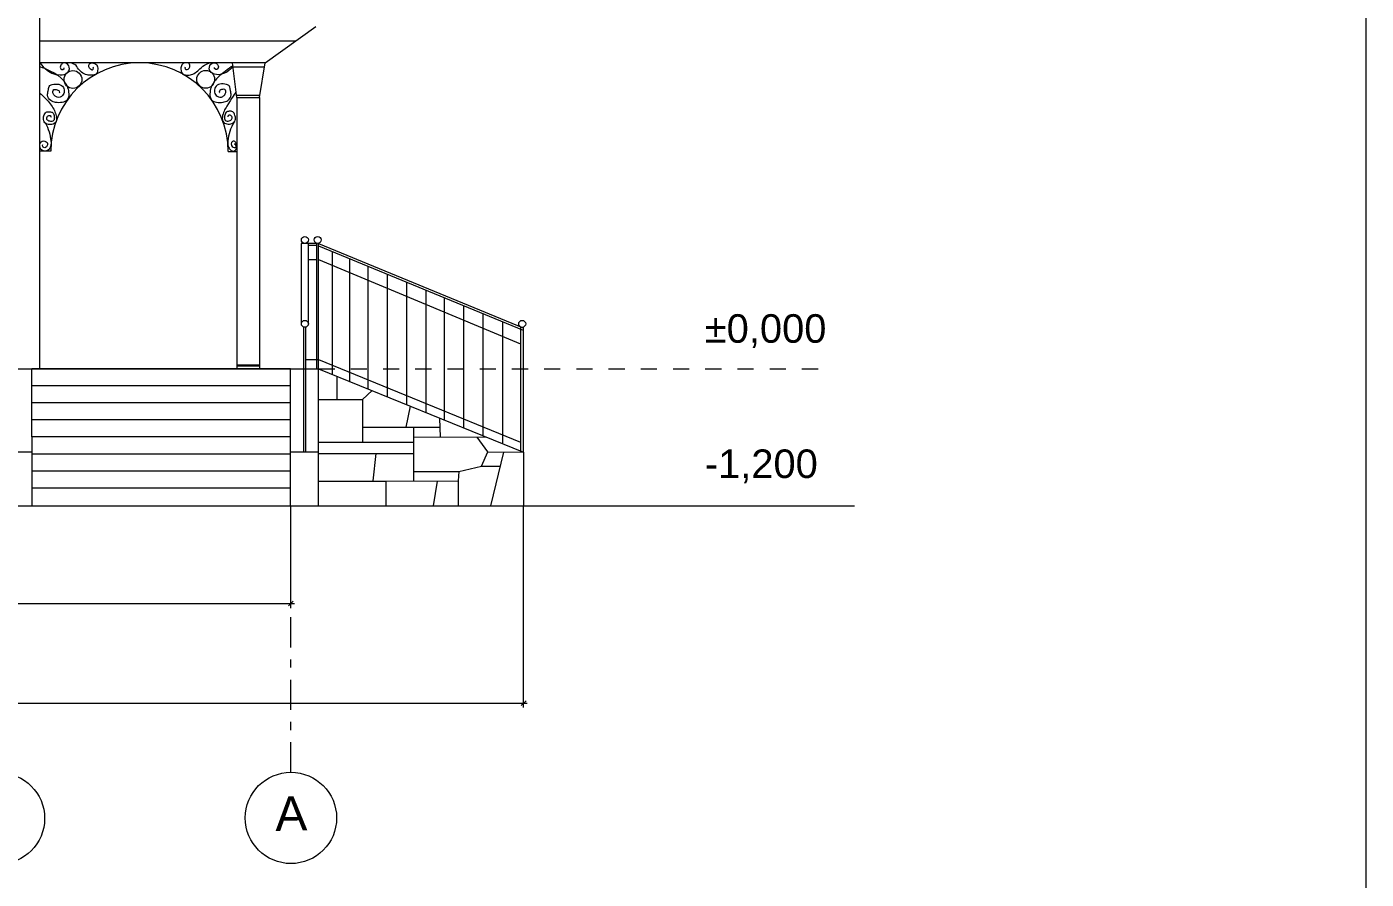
# Model space of a CAD drawing. Header units: millimetres. Extents: x -490789 to -449459, y 209001 to 327650.
# Drawn here: x -461192 to -449459, y 214832 to 222303 of the extents above; entities that cross this region are included whole.
import ezdxf

# ---------------------------------------------------------------- set-up
doc = ezdxf.new("R2010")
doc.units = ezdxf.units.MM
doc.header["$MEASUREMENT"] = 0
doc.linetypes.add('Штрих-Штриховая', pattern=[546.805537, 264.583325, -105.833328, 70.555556, -105.833328])
doc.linetypes.add('Штриховая', pattern=[282.222223, 141.111112, -141.111112])
for name, color, linetype, lineweight in [('0_Ном._пера__182_Ном._пера__182_Ном._пера__182', 182, 'Continuous', 18), ('0_Ном._пера__25', 25, 'Continuous', 18), ('0_Ном._пера__7_Ном._пера__15_Ном._пера__15', 15, 'Continuous', 18), ('0_Ном._пера__7_Ном._пера__16_Ном._пера__16', 16, 'Continuous', 18), ('0_Ном._пера__7_Ном._пера__7_Ном._пера__7', 7, 'Continuous', 18), ('0_Ном._пера__85', 85, 'Continuous', 18), ('0_Ном_пера__13_Ном_пера__13_Ном_пера__13_Ном_пера__13_Ном_пера__13_Ном_пера__13_Ном_пера__13_Ном_пера__13_Ном_пера__13_Ном._пера__13_Ном_пера__13_Ном_пера__13_Ном_пера__13_Ном_пера__13_Ном_пера__13_Ном_пера__13_Ном_пера__13_Ном_пера__13_Ном_пера__13_Ном_4_Ном._пера__13', 13, 'Continuous', 18), ('0_Ном_пера__15_Ном_пера__15_Ном_пера__15_Ном_пера__15_Ном_пера__15_Ном_пера__15_Ном_пера__15_Ном._пера__15_Ном_пера__15_Ном_пера__15_Ном_пера__15_Ном_пера__15_Ном_пера__15_Ном_пера__15_Ном_пера__15_Ном_пера__15_Ном_пера__15_Ном_пера__15_Ном_пера__15_Ном_3_Ном._пера__15', 15, 'Continuous', 18), ('0_Ном_пера__15_Ном_пера__15_Ном_пера__15_Ном_пера__15_Ном_пера__15_Ном_пера__15_Ном_пера__15_Ном_пера__15_Ном_пера__15_Ном._пера__15_Ном_пера__15_Ном_пера__15_Ном_пера__15_Ном_пера__15_Ном_пера__15_Ном_пера__15_Ном_пера__15_Ном_пера__15_Ном_пера__15_Ном_3_Ном._пера__15', 15, 'Continuous', 18), ('0_Ном_пера__7_Ном_пера__7_Ном_пера__7_Ном_пера__7_Ном_пера__7_Ном_пера__7_Ном_пера__7_Ном_пера__7_Ном_пера__7_Ном_пера__7_Ном_пера__7_Ном_пера__7_Ном_пера__7_Ном_пера__7_Ном_пера__7_Ном._пера__7_Ном._пера__7_Ном._пера__7_Ном._пера__7_Ном._пера__7_Ном._пера__7', 7, 'Continuous', 18), ('0_Ном_пера__7_Ном_пера__7_Ном_пера__7_Ном_пера__7_Ном_пера__7_Ном_пера__7_Ном_пера__7_Ном_пера__7_Ном_пера__7_Ном_пера__7_Ном_пера__7_Ном_пера__7_Ном_пера__7_Ном_пера__7_Ном_пера__7_Ном_пера__7_Ном_пера__7_Ном_пера__7_Ном_пера__7_Ном_пера__7_Ном_пера__7_C_Ном._пера__16', 16, 'Continuous', 18), ('0_Ном_пера__7_Ном_пера__7_Ном_пера__7_Ном_пера__7_Ном_пера__7_Ном_пера__7_Ном_пера__7_Ном_пера__7_Ном_пера__7_Ном_пера__7_Ном_пера__7_Ном_пера__7_Ном_пера__7_Ном_пера__7_Ном_пера__7_Ном_пера__7_Ном_пера__7_Ном_пера__7_Ном_пера__7_Ном_пера__7_Ном_пера__7_C_Ном._пера__7', 7, 'Continuous', 18), ('0_Ном_пера__7_Ном_пера__7_Ном_пера__7_Ном_пера__7_Ном_пера__7_Ном_пера__7_Ном_пера__7_Ном_пера__7_Ном_пера__7_Ном_пера__7_Ном_пера__7_Ном_пера__7_Ном_пера__7_Ном_пера__7_Ном_пера__7_Ном_пера__7_Ном_пера__7_Ном_пера__7_Ном_пера__7_Ном_пера__7_Ном_пера__7_C_Ном._пера__9', 9, 'Continuous', 18), ('11EXPLICACIA_Ном_пера__7_Ном_пера__7_Ном_пера__7_Ном_пера__7_Ном_пера__7_Ном_пера__7_Ном_пера__7_Ном_пера__7_Ном_пера__7_Ном_пера__7_Ном._пера__7_Ном_пера__7_Ном._пера__7_Ном_пера__7_Ном._пера__7_Ном_пера__7_Ном_пера__7_Ном_пера__7_Ном_пера__7_Ном._пера_8_Ном._пера__7', 7, 'Continuous', 18), ('axis_Ном_пера__7_Ном_пера__7_Ном_пера__7_Ном_пера__7_Ном_пера__7_Ном_пера__7_Ном_пера__7_Ном_пера__7_Ном_пера__7_Ном_пера__7_Ном._пера__7_Ном_пера__7_Ном._пера__7_Ном_пера__7_Ном._пера__7_Ном_пера__7_Ном_пера__7_Ном_пера__7_Ном_пера__7_Ном._пера__7_Ном._D_Ном._пера__7', 7, 'Continuous', 18), ('Line 0.25_Ном_пера__7_Ном_пера__7_Ном_пера__7_Ном_пера__7_Ном_пера__7_Ном_пера__7_Ном_пера__7_Ном_пера__7_Ном_пера__7_Ном_пера__7_Ном_пера__7_Ном._пера__7_Ном._пера__7_Ном._пера__7_Ном._пера__7_Ном._пера__102_Ном._пера__102', 102, 'Continuous', 18), ('Текст_Ном_пера__7_Ном_пера__12_Ном_пера__12_Ном_пера__12_Ном_пера__12_Ном_пера__12_Ном_пера__12_Ном_пера__12_Ном_пера__12_Ном_пера__12_Ном._пера__12_Ном_пера__12_Ном._пера__12_Ном_пера__12_Ном._пера__12_Ном_пера__12_Ном_пера__12_Ном_пера__12_Ном_пера__1_9_Ном._пера__12', 12, 'Continuous', 18)]:
    doc.layers.add(name, color=color, linetype=linetype, lineweight=lineweight)
doc.styles.add('СГЕНЕРИР_СТИЛЬ_1', font='')
doc.styles.get('СГЕНЕРИР_СТИЛЬ_1').set_extended_font_data('Arial')
doc.dimstyles.new('СГЕНЕРИР_СТИЛЬ__1', dxfattribs={"dimtxt": 250, "dimasz": 39.04812, "dimexe": 0.18, "dimexo": 0, "dimgap": 0.09, "dimtad": 1, "dimtih": 1, "dimtoh": 1, "dimdec": 0, "dimzin": 0, "dimdsep": 46, "dimtxsty": 'СГЕНЕРИР_СТИЛЬ_1', "dimblk": 'ARROWHEAD_6', "dimblk1": 'ARROWHEAD_6', "dimblk2": 'ARROWHEAD_6', "dimcen": 0.09, "dimclrd": 85, "dimclre": 85, "dimclrt": 25, "dimazin": 0, "dimtfac": 1, "dimtdec": 4, "dimtmove": 0, "dimatfit": 3, "dimfxl": 0, "dimtolj": 1, "dimtzin": 0, "dimarcsym": 0})

# ---------------------------------------------------------------- blocks, each defined once
blk = doc.blocks.new('*D5')
at = {"layer": '0_Ном._пера__85', "linetype": 'Continuous'}
for p, q in [((-480528, 217209), (-480528, 218106)), ((-458879, 217209), (-458879, 218106)), ((-480559, 217248), (-480528, 217248)), ((-480507, 217268), (-480549, 217227)), ((-480528, 217248), (-458879, 217248)), ((-458899, 217227), (-458858, 217268)), ((-458879, 217248), (-458848, 217248))]:
    blk.add_line(p, q, dxfattribs=at)
at = {"layer": '0_Ном._пера__25', "insert": (-470226, 217298), "char_height": 250, "attachment_point": 7, "style": 'СГЕНЕРИР_СТИЛЬ_1'}
blk.add_mtext('\\A1;{\\fArial|b0|i0|c204|p38;21\xa0649}', dxfattribs=at)
blk = doc.blocks.new('ARROWHEAD_6')
at = {"color": 0, "linetype": 'Continuous', "lineweight": 0}
for p, q in [((0, 0), (-1, 0)), ((-0.5, -0.5), (0.5, 0.5))]:
    blk.add_line(p, q, dxfattribs=at)
blk = doc.blocks.new('*D6')
at = {"layer": '0_Ном._пера__85', "linetype": 'Continuous'}
for p, q in [((-480777, 216336), (-480777, 218106)), ((-456840, 216336), (-456840, 218106)), ((-480808, 216374), (-480777, 216374)), ((-480756, 216395), (-480797, 216354)), ((-480777, 216374), (-456840, 216374)), ((-456860, 216354), (-456819, 216395)), ((-456840, 216374), (-456809, 216374))]:
    blk.add_line(p, q, dxfattribs=at)
at = {"layer": '0_Ном._пера__25', "insert": (-469331, 216424), "char_height": 250, "attachment_point": 7, "style": 'СГЕНЕРИР_СТИЛЬ_1'}
blk.add_mtext('\\A1;{\\fArial|b0|i0|c204|p38;23\xa0937}', dxfattribs=at)

msp = doc.modelspace()

# ---------------------------------------------------------------- linework, layer by layer
at = {"layer": '0_Ном._пера__182_Ном._пера__182_Ном._пера__182', "linetype": 'Штрих-Штриховая'}
for p, q in [((-458878.7, 215769.6), (-458878.7, 218106)), ((-458878.7, 215769.3), (-458878.7, 218105.7))]:
    msp.add_line(p, q, dxfattribs=at)
at = {"layer": '0_Ном._пера__7_Ном._пера__15_Ном._пера__15', "linetype": 'Continuous'}
for p, q in [((-458635.5, 220262.5), (-456866, 219523.4)), ((-458746.6, 219387.1), (-458635.5, 219387.1)), ((-458635.5, 219387.1), (-456866, 218662.6)), ((-458476.3, 219240.7), (-458476.3, 219037.6)), ((-458251.2, 219037.6), (-458166.9, 219114.5)), ((-458635.5, 219037.6), (-458251.2, 219037.6)), ((-458476.3, 219037.6), (-458442.7, 219037.6)), ((-458251.2, 219037.6), (-458251.2, 218661)), ((-457868.2, 218795.1), (-457829.7, 218977.1)), ((-457568.1, 218707.2), (-457574.1, 218872.9)), ((-458251.2, 218795.1), (-457571.3, 218795.1)), ((-457804.6, 218706.7), (-457170.2, 218708.2)), ((-458635.5, 218661), (-457804.6, 218661))]:
    msp.add_line(p, q, dxfattribs=at)
for centre in [(-458756.1, 220434.6), (-458756.1, 220434.6), (-458643.9, 220434.3), (-458756.1, 219699.2), (-458756.1, 219699.2), (-456852.5, 219699)]:
    msp.add_circle(centre, 30.5, dxfattribs=at)
at = {"layer": '0_Ном._пера__7_Ном._пера__16_Ном._пера__16', "linetype": 'Continuous'}
msp.add_line((-458635.5, 220403.8), (-456844.6, 219663.2), dxfattribs=at)
at = {"layer": '0_Ном._пера__7_Ном._пера__7_Ном._пера__7', "linetype": 'Continuous'}
for p, q in [((-461076.2, 219305.9), (-461076.2, 224985.9)), ((-461076.2, 219305.9), (-461076.2, 224985.9)), ((-461076.2, 219305.6), (-461076.2, 224985.6)), ((-459102.5, 221985.3), (-458660.5, 222305.6)), ((-461076.2, 222180.7), (-458832.8, 222180.7)), ((-459102.5, 221985.6), (-461076.2, 221985.6)), ((-459353, 221683.4), (-459390.7, 221985.3)), ((-459153, 221683.4), (-459102.5, 221985.3)), ((-459386.6, 221952.7), (-459107.9, 221952.7)), ((-459355.4, 221702.5), (-459149.8, 221702.5)), ((-459353, 221683.6), (-459353, 219305.9)), ((-459353, 221683.4), (-459353, 219305.6)), ((-459353, 221683.4), (-459153, 221683.4)), ((-459153, 221683.6), (-459153, 219305.9)), ((-459153, 221683.4), (-459153, 219305.6)), ((-460982.3, 221212), (-461076.2, 221212)), ((-459427.2, 221208.8), (-459353, 221208.8)), ((-458786.3, 219703.6), (-458786.3, 220404.1)), ((-458786.3, 219703.6), (-458786.3, 220404.1)), ((-458724.6, 219692.9), (-458724.6, 220404.1)), ((-458724.6, 219692.9), (-458724.6, 220404.1)), ((-458652.2, 219305.9), (-458652.2, 220404.1)), ((-458652.2, 219305.6), (-458652.2, 220403.8)), ((-458635.5, 218106), (-458635.5, 220404.1)), ((-458635.5, 218105.7), (-458635.5, 220403.8)), ((-458635.5, 220383), (-456844.6, 219644.1)), ((-458724.3, 220262.5), (-458652.2, 220262.5)), ((-458516.7, 220332.2), (-458516.7, 219256.1)), ((-458365, 220271.4), (-458365, 219195.3)), ((-458205.2, 220205.4), (-458205.2, 219130.2)), ((-458035.4, 220135.4), (-458035.4, 219061)), ((-457865.6, 220065.3), (-457865.6, 218991.7)), ((-457695.8, 219995.3), (-457695.8, 218922.5)), ((-457535.6, 219929.2), (-457535.6, 218857.2)), ((-457365.8, 219859.1), (-457365.8, 218788)), ((-457196, 219789.1), (-457196, 218718.8)), ((-458764.3, 218575.8), (-458764.3, 219668.8)), ((-458764.3, 218575.8), (-458764.3, 219668.8)), ((-458747.7, 218575.8), (-458747.7, 219668.8)), ((-458747.7, 218575.8), (-458747.7, 219668.8)), ((-458365, 219740), (-458365, 219195.3)), ((-457026.2, 219719), (-457026.2, 218662.6)), ((-457026.2, 219719), (-457026.2, 218649.6)), ((-456866, 219671.6), (-456866, 218573.3)), ((-456866, 219652.9), (-456866, 218662.6)), ((-456844.6, 219663.2), (-456844.6, 218575.5)), ((-480776.9, 219305.6), (-458635.5, 219305.6)), ((-459353, 219339.5), (-459153, 219339.5)), ((-459353, 219332.2), (-459153, 219332.2)), ((-458635.5, 219305.6), (-456839.7, 218573.5)), ((-456839.7, 218573.5), (-456839.7, 218105.7)), ((-483082.9, 218105.7), (-453942.1, 218105.7))]:
    msp.add_line(p, q, dxfattribs=at)
msp.add_arc((-460204.7, 221208.8), 777.6, 0, 179.76173, dxfattribs=at)
at = {"layer": '0_Ном_пера__13_Ном_пера__13_Ном_пера__13_Ном_пера__13_Ном_пера__13_Ном_пера__13_Ном_пера__13_Ном_пера__13_Ном_пера__13_Ном._пера__13_Ном_пера__13_Ном_пера__13_Ном_пера__13_Ном_пера__13_Ном_пера__13_Ном_пера__13_Ном_пера__13_Ном_пера__13_Ном_пера__13_Ном_4_Ном._пера__13', "linetype": 'Continuous'}
for p, q in [((-457153.6, 218576.2), (-457247.9, 218706.7)), ((-457209.8, 218450.8), (-457153.6, 218576.2)), ((-458635.5, 218563.7), (-457804.6, 218563.7)), ((-458135.5, 218563.7), (-458160.6, 218322.2)), ((-457407.5, 218404.5), (-457209.8, 218450.8)), ((-458046.1, 218321), (-457414, 218323.8)), ((-457598.4, 218321), (-457630.9, 218105.7))]:
    msp.add_line(p, q, dxfattribs=at)
at = {"layer": '0_Ном_пера__15_Ном_пера__15_Ном_пера__15_Ном_пера__15_Ном_пера__15_Ном_пера__15_Ном_пера__15_Ном._пера__15_Ном_пера__15_Ном_пера__15_Ном_пера__15_Ном_пера__15_Ном_пера__15_Ном_пера__15_Ном_пера__15_Ном_пера__15_Ном_пера__15_Ном_пера__15_Ном_пера__15_Ном_3_Ном._пера__15', "linetype": 'Continuous'}
msp.add_line((-457407.5, 218404.5), (-457414, 218323.8), dxfattribs=at)
at = {"layer": '0_Ном_пера__15_Ном_пера__15_Ном_пера__15_Ном_пера__15_Ном_пера__15_Ном_пера__15_Ном_пера__15_Ном_пера__15_Ном_пера__15_Ном._пера__15_Ном_пера__15_Ном_пера__15_Ном_пера__15_Ном_пера__15_Ном_пера__15_Ном_пера__15_Ном_пера__15_Ном_пера__15_Ном_пера__15_Ном_3_Ном._пера__15', "linetype": 'Continuous'}
for p, q in [((-457804.6, 218795.1), (-457804.6, 218322.1)), ((-457153.6, 218576.2), (-456844.6, 218575.5)), ((-457017.1, 218575.9), (-457129.3, 218105.7)), ((-457804.6, 218406.1), (-457407.5, 218404.5)), ((-457209.8, 218450.8), (-457047, 218450.8)), ((-458635.5, 218321), (-458046.1, 218321)), ((-458046.1, 218321), (-458046.1, 218105.7)), ((-457414, 218323.8), (-457414, 218105.7))]:
    msp.add_line(p, q, dxfattribs=at)
at = {"layer": '0_Ном_пера__7_Ном_пера__7_Ном_пера__7_Ном_пера__7_Ном_пера__7_Ном_пера__7_Ном_пера__7_Ном_пера__7_Ном_пера__7_Ном_пера__7_Ном_пера__7_Ном_пера__7_Ном_пера__7_Ном_пера__7_Ном_пера__7_Ном_пера__7_Ном_пера__7_Ном_пера__7_Ном_пера__7_Ном_пера__7_Ном_пера__7_C_Ном._пера__16', "linetype": 'Continuous'}
for p, q in [((-458652.2, 220404.1), (-458787.2, 220404.1)), ((-458652.2, 220385.4), (-458724.6, 220385.4))]:
    msp.add_line(p, q, dxfattribs=at)
at = {"layer": '0_Ном_пера__7_Ном_пера__7_Ном_пера__7_Ном_пера__7_Ном_пера__7_Ном_пера__7_Ном_пера__7_Ном_пера__7_Ном_пера__7_Ном_пера__7_Ном_пера__7_Ном_пера__7_Ном_пера__7_Ном_пера__7_Ном_пера__7_Ном_пера__7_Ном_пера__7_Ном_пера__7_Ном_пера__7_Ном_пера__7_Ном_пера__7_C_Ном._пера__7', "linetype": 'Continuous'}
for p, q in [((-461145.3, 218106), (-461146.9, 219305.2)), ((-458882, 219305.6), (-461146.8, 219305.6)), ((-458880.5, 218106), (-458882.1, 219305.9)), ((-458881.9, 219156.2), (-461146.9, 219156.2)), ((-458882, 219156.2), (-461146.8, 219156.2)), ((-458881.9, 219006.8), (-461146.9, 219006.8)), ((-458882, 219006.8), (-461146.8, 219006.8)), ((-458881.9, 218857.4), (-461146.9, 218857.4)), ((-458882, 218857.4), (-461146.8, 218857.4)), ((-458881.9, 218708), (-461146.9, 218708)), ((-458882, 218708), (-461146.8, 218708)), ((-461146, 218575.8), (-461394.9, 218575.8)), ((-458635.5, 218575.8), (-458881.2, 218575.8)), ((-458881.9, 218558.6), (-461146.9, 218558.6)), ((-458882, 218558.6), (-461146.8, 218558.6)), ((-458881.9, 218409.3), (-461146.9, 218409.3)), ((-458882, 218409.3), (-461146.8, 218409.3)), ((-458881.9, 218259.9), (-461146.9, 218259.9))]:
    msp.add_line(p, q, dxfattribs=at)
at = {"layer": '0_Ном_пера__7_Ном_пера__7_Ном_пера__7_Ном_пера__7_Ном_пера__7_Ном_пера__7_Ном_пера__7_Ном_пера__7_Ном_пера__7_Ном_пера__7_Ном_пера__7_Ном_пера__7_Ном_пера__7_Ном_пера__7_Ном_пера__7_Ном_пера__7_Ном_пера__7_Ном_пера__7_Ном_пера__7_Ном_пера__7_Ном_пера__7_C_Ном._пера__9', "linetype": 'Continuous'}
for centre in [(-460787.7, 221840.4), (-459624.4, 221841.9)]:
    msp.add_circle(centre, 78.2, dxfattribs=at)
for points, knots in [([(-461076.2, 221985.6), (-461076.2, 221985.6), (-461006.3, 221881.2), (-460900.4, 221881), (-460877, 221881), (-460852.9, 221885.6), (-460835.9, 221901.4), (-460826.7, 221910), (-460820.4, 221921.2), (-460818.9, 221933.6), (-460816.7, 221952.9), (-460825.4, 221972.4), (-460842.7, 221981.2), (-460852.8, 221986.3), (-460864.5, 221987.2), (-460874.9, 221982.9), (-460882.9, 221979.5), (-460889.4, 221973.5), (-460893.6, 221965.9), (-460899.3, 221955.6), (-460900.7, 221942.8), (-460893.6, 221933.6), (-460889.1, 221927.8), (-460881.8, 221924.4), (-460874.9, 221926.9), (-460864.7, 221930.4), (-460863.1, 221943.8), (-460863.1, 221943.8)], [0, 0, 0, 0, 1, 1, 1, 2, 2, 2, 3, 3, 3, 4, 4, 4, 5, 5, 5, 6, 6, 6, 7, 7, 7, 8, 8, 8, 9, 9, 9, 9]), ([(-460623.1, 221924), (-460623.1, 221924), (-460643.5, 221932.6), (-460648.5, 221951.1), (-460651.2, 221960.9), (-460649.2, 221971.6), (-460641.7, 221978.3), (-460635.8, 221983.6), (-460627.7, 221985), (-460619.7, 221985.1), (-460604.1, 221985.2), (-460588.2, 221980.5), (-460578.9, 221968.1), (-460571.1, 221957.6), (-460570.2, 221944), (-460570.5, 221930.8), (-460570.7, 221915.1), (-460572.4, 221898.5), (-460584, 221888.4), (-460594, 221879.7), (-460608, 221878.6), (-460621.4, 221878.2), (-460635.6, 221877.8), (-460649.9, 221878.3), (-460663.8, 221881.6), (-460698.5, 221889.7), (-460728.1, 221912.4), (-460747, 221942.7), (-460757.9, 221960.2), (-460755.4, 221964.7), (-460794, 221980.8)], [0, 0, 0, 0, 1, 1, 1, 2, 2, 2, 3, 3, 3, 4, 4, 4, 5, 5, 5, 6, 6, 6, 7, 7, 7, 8, 8, 8, 9, 9, 9, 10, 10, 10, 10]), ([(-459789, 221925.5), (-459789, 221925.5), (-459768.5, 221934), (-459763.6, 221952.6), (-459761, 221962.3), (-459763, 221973), (-459770.4, 221979.8), (-459776.2, 221985.2), (-459784.4, 221986.6), (-459792.4, 221986.6), (-459807.9, 221986.5), (-459823.8, 221981.7), (-459833.2, 221969.6), (-459841.2, 221959.2), (-459842, 221945.6), (-459841.6, 221932.3), (-459841.2, 221916.6), (-459839.7, 221899.9), (-459828.1, 221889.8), (-459818.1, 221881.2), (-459804.1, 221880.2), (-459790.7, 221879.7), (-459776.4, 221879), (-459762, 221879.1), (-459748.3, 221883), (-459715, 221892.7), (-459691.5, 221921.1), (-459665.1, 221944.1), (-459644.1, 221962.5), (-459631.4, 221969.5), (-459592.8, 221985.6)], [0, 0, 0, 0, 1, 1, 1, 2, 2, 2, 3, 3, 3, 4, 4, 4, 5, 5, 5, 6, 6, 6, 7, 7, 7, 8, 8, 8, 9, 9, 9, 10, 10, 10, 10]), ([(-459386.6, 221952.7), (-459386.6, 221952.7), (-459438, 221885.2), (-459511.7, 221882.5), (-459535.1, 221881.7), (-459559.2, 221886.9), (-459576.2, 221902.9), (-459585.4, 221911.5), (-459591.7, 221922.6), (-459593.2, 221935.1), (-459595.5, 221954.4), (-459586.6, 221973.9), (-459569.4, 221982.6), (-459559.3, 221987.8), (-459547.6, 221988.7), (-459537.2, 221984.3), (-459529.2, 221981), (-459522.7, 221975), (-459518.5, 221967.4), (-459512.8, 221957.1), (-459511.4, 221944.3), (-459518.5, 221935.1), (-459523, 221929.3), (-459530.3, 221925.9), (-459537.2, 221928.3), (-459547.4, 221931.9), (-459549, 221945.3), (-459549, 221945.3)], [0, 0, 0, 0, 1, 1, 1, 2, 2, 2, 3, 3, 3, 4, 4, 4, 5, 5, 5, 6, 6, 6, 7, 7, 7, 8, 8, 8, 9, 9, 9, 9]), ([(-461076.2, 221954.3), (-461078.1, 221949.9), (-460965.3, 221922.8), (-460891.1, 221853.1), (-460866.4, 221829.9), (-460846.2, 221802.1), (-460834.8, 221770.3), (-460828.4, 221752.3), (-460825.1, 221733.4), (-460824.7, 221714.3), (-460824.2, 221695.5), (-460826.4, 221676.1), (-460838.2, 221661.7), (-460849, 221648.5), (-460865.6, 221642.3), (-460882.5, 221639.4), (-460901.2, 221636.2), (-460920.4, 221637), (-460939.1, 221640.2), (-460954.3, 221642.9), (-460969.3, 221647.3), (-460981.8, 221656.1), (-460997.7, 221667.4), (-461008.3, 221684.8), (-461009.6, 221704.1), (-461010.3, 221714.4), (-461008.3, 221724.6), (-461006.1, 221734.6), (-461005.6, 221736.8), (-461005.1, 221739), (-461004.7, 221741.1), (-461004, 221744.1), (-461003.4, 221747), (-461002.9, 221749.9), (-461000.3, 221763.5), (-460999.6, 221778.4), (-460989.3, 221787.3), (-460983.6, 221792.1), (-460976.2, 221794), (-460968.9, 221795.7), (-460949.9, 221800.2), (-460930.2, 221803.4), (-460911.2, 221799.1), (-460894.2, 221795.3), (-460878.8, 221785.6), (-460870.5, 221770.3), (-460863.5, 221757.4), (-460862.3, 221742.3), (-460865.4, 221727.9), (-460868.4, 221713.6), (-460875.5, 221700.4), (-460887.4, 221692.2), (-460902.5, 221681.9), (-460922.4, 221681.5), (-460938.4, 221690.5), (-460947.3, 221695.6), (-460954.2, 221703.4), (-460958.7, 221712.6), (-460965.9, 221727.2), (-460967.8, 221746.2), (-460953.6, 221751.6), (-460947.7, 221753.9), (-460941.3, 221752.7), (-460935, 221751.6), (-460924.1, 221749.7), (-460911.8, 221747.9), (-460907.8, 221738), (-460904.9, 221730.8), (-460907.8, 221722.8), (-460907.8, 221722.8)], [0, 0, 0, 0, 1, 1, 1, 2, 2, 2, 3, 3, 3, 4, 4, 4, 5, 5, 5, 6, 6, 6, 7, 7, 7, 8, 8, 8, 9, 9, 9, 10, 10, 10, 11, 11, 11, 12, 12, 12, 13, 13, 13, 14, 14, 14, 15, 15, 15, 16, 16, 16, 17, 17, 17, 18, 18, 18, 19, 19, 19, 20, 20, 20, 21, 21, 21, 22, 22, 22, 23, 23, 23, 23]), ([(-460621.8, 221924), (-460621.8, 221924), (-460613.5, 221924.8), (-460609.3, 221930.8), (-460603.7, 221938.8), (-460609.9, 221949.4), (-460609.9, 221949.4)], [0, 0, 0, 0, 1, 1, 1, 2, 2, 2, 2]), ([(-459790.3, 221925.4), (-459790.3, 221925.4), (-459798.6, 221926.3), (-459802.8, 221932.3), (-459808.4, 221940.3), (-459802.2, 221950.9), (-459802.2, 221950.9)], [0, 0, 0, 0, 1, 1, 1, 2, 2, 2, 2]), ([(-459387.8, 221962.4), (-459385.9, 221958), (-459467.5, 221908.2), (-459521, 221854.6), (-459544.9, 221830.7), (-459565.8, 221803.5), (-459577.3, 221771.8), (-459583.8, 221753.8), (-459587, 221734.9), (-459587.4, 221715.8), (-459587.9, 221697), (-459585.7, 221677.6), (-459573.9, 221663.1), (-459563.1, 221650), (-459546.5, 221643.8), (-459529.6, 221640.9), (-459510.9, 221637.7), (-459491.7, 221638.5), (-459473, 221641.7), (-459457.8, 221644.3), (-459442.8, 221648.7), (-459430.3, 221657.6), (-459414.4, 221668.8), (-459403.8, 221686.2), (-459402.5, 221705.6), (-459401.8, 221715.8), (-459403.8, 221726), (-459406, 221736.1), (-459406.5, 221738.3), (-459407, 221740.4), (-459407.4, 221742.6), (-459408.1, 221745.5), (-459408.7, 221748.5), (-459409.2, 221751.4), (-459411.8, 221765), (-459412.5, 221779.9), (-459422.8, 221788.7), (-459428.5, 221793.6), (-459435.9, 221795.5), (-459443.2, 221797.2), (-459462.2, 221801.6), (-459481.9, 221804.9), (-459500.9, 221800.6), (-459517.9, 221796.8), (-459533.3, 221787), (-459541.6, 221771.8), (-459548.6, 221758.9), (-459549.8, 221743.7), (-459546.7, 221729.3), (-459543.7, 221715.1), (-459536.6, 221701.9), (-459524.7, 221693.7), (-459509.6, 221683.4), (-459489.7, 221682.9), (-459473.7, 221692), (-459464.8, 221697.1), (-459457.9, 221704.9), (-459453.4, 221714.1), (-459446.2, 221728.7), (-459444.3, 221747.7), (-459458.5, 221753.1), (-459464.4, 221755.4), (-459470.8, 221754.2), (-459477.1, 221753.1), (-459488, 221751.1), (-459500.3, 221749.4), (-459504.3, 221739.5), (-459507.2, 221732.3), (-459504.3, 221724.2), (-459504.3, 221724.2)], [0, 0, 0, 0, 1, 1, 1, 2, 2, 2, 3, 3, 3, 4, 4, 4, 5, 5, 5, 6, 6, 6, 7, 7, 7, 8, 8, 8, 9, 9, 9, 10, 10, 10, 11, 11, 11, 12, 12, 12, 13, 13, 13, 14, 14, 14, 15, 15, 15, 16, 16, 16, 17, 17, 17, 18, 18, 18, 19, 19, 19, 20, 20, 20, 21, 21, 21, 22, 22, 22, 23, 23, 23, 23]), ([(-461076.2, 221720.6), (-461076.2, 221720.6), (-461014.3, 221669), (-460969.8, 221603.1), (-460950.7, 221574.7), (-460935.7, 221543.5), (-460931.6, 221509.7), (-460929.4, 221491.9), (-460930.6, 221472.9), (-460942.9, 221460.2), (-460953, 221449.8), (-460968, 221447), (-460982.5, 221446.1), (-460997.4, 221445.1), (-461012.6, 221446.4), (-461025, 221454.6), (-461036.9, 221462.5), (-461044.3, 221475.7), (-461046.2, 221489.9), (-461047.6, 221500.9), (-461045.3, 221511.8), (-461041.9, 221522.4), (-461038.1, 221534.6), (-461033, 221547.1), (-461022.1, 221553.6), (-461012.9, 221559), (-461001.8, 221558.7), (-460991, 221557.8), (-460981.3, 221557), (-460971.4, 221555.6), (-460964.1, 221549.3), (-460954.4, 221540.9), (-460952.8, 221527), (-460951.4, 221514), (-460950.1, 221501.8), (-460948.8, 221488.8), (-460957.1, 221480), (-460965.4, 221471.1), (-460978.9, 221471.3), (-460991, 221474.4), (-461001.2, 221476.9), (-461011, 221481.9), (-461015.1, 221491.3), (-461019, 221500.5), (-461016.4, 221511), (-461009.4, 221518.2), (-461003.7, 221524), (-460995.4, 221527.3), (-460988.2, 221523.9), (-460980.2, 221520), (-460978.3, 221509.7), (-460978.3, 221509.7)], [0, 0, 0, 0, 1, 1, 1, 2, 2, 2, 3, 3, 3, 4, 4, 4, 5, 5, 5, 6, 6, 6, 7, 7, 7, 8, 8, 8, 9, 9, 9, 10, 10, 10, 11, 11, 11, 12, 12, 12, 13, 13, 13, 14, 14, 14, 15, 15, 15, 16, 16, 16, 17, 17, 17, 17]), ([(-459359, 221731.7), (-459359, 221731.7), (-459401.8, 221670.7), (-459440.2, 221606.9), (-459457.8, 221577.7), (-459474, 221547.2), (-459478.4, 221513.6), (-459480.7, 221495.7), (-459479.4, 221476.7), (-459467.1, 221464.1), (-459456.9, 221453.7), (-459442, 221450.9), (-459427.5, 221449.9), (-459412.6, 221448.9), (-459397.4, 221450.3), (-459385, 221458.4), (-459373.1, 221466.3), (-459365.7, 221479.5), (-459363.8, 221493.8), (-459362.3, 221504.7), (-459364.7, 221515.7), (-459368.1, 221526.3), (-459371.9, 221538.5), (-459377, 221551), (-459387.9, 221557.4), (-459397, 221562.9), (-459408.2, 221562.6), (-459419, 221561.6), (-459428.6, 221560.8), (-459438.6, 221559.5), (-459445.8, 221553.2), (-459455.6, 221544.7), (-459457.2, 221530.8), (-459458.6, 221517.8), (-459459.9, 221505.6), (-459461.1, 221492.6), (-459452.9, 221483.9), (-459444.5, 221475), (-459431.1, 221475.2), (-459419, 221478.2), (-459408.8, 221480.8), (-459399, 221485.7), (-459394.9, 221495.2), (-459391, 221504.3), (-459393.6, 221514.9), (-459400.6, 221522), (-459406.3, 221527.9), (-459414.6, 221531.2), (-459421.8, 221527.7), (-459429.8, 221523.8), (-459431.7, 221513.6), (-459431.7, 221513.6)], [0, 0, 0, 0, 1, 1, 1, 2, 2, 2, 3, 3, 3, 4, 4, 4, 5, 5, 5, 6, 6, 6, 7, 7, 7, 8, 8, 8, 9, 9, 9, 10, 10, 10, 11, 11, 11, 12, 12, 12, 13, 13, 13, 14, 14, 14, 15, 15, 15, 16, 16, 16, 17, 17, 17, 17]), ([(-461027.5, 221455), (-461027.5, 221455), (-461013.3, 221429.8), (-461003.3, 221402.9), (-460993.4, 221376.3), (-460987.9, 221348.5), (-460983.4, 221320.5), (-460979.7, 221297.7), (-460976.4, 221274.3), (-460983.7, 221252.5), (-460987.3, 221241.8), (-460993.4, 221232), (-461002, 221224.7), (-461012, 221216.2), (-461024.8, 221211.3), (-461037.9, 221212.4), (-461050.2, 221213.5), (-461061.4, 221219.9), (-461068.5, 221230), (-461076.3, 221241.1), (-461078, 221255.1), (-461076.2, 221268.6), (-461074.3, 221282.1), (-461069, 221296), (-461056.5, 221300.5), (-461048.8, 221303.3), (-461040.4, 221301.8), (-461032.6, 221299.2), (-461025.3, 221296.8), (-461018.1, 221293.5), (-461013.9, 221287.2), (-461009.1, 221279.8), (-461009.7, 221270.4), (-461012.6, 221262), (-461015.2, 221254.4), (-461019.9, 221247.6), (-461027.2, 221244.7), (-461037, 221240.7), (-461048.7, 221244.4), (-461052.5, 221254), (-461055.5, 221261.5), (-461052.5, 221269.9), (-461052.5, 221269.9)], [0, 0, 0, 0, 1, 1, 1, 2, 2, 2, 3, 3, 3, 4, 4, 4, 5, 5, 5, 6, 6, 6, 7, 7, 7, 8, 8, 8, 9, 9, 9, 10, 10, 10, 11, 11, 11, 12, 12, 12, 13, 13, 13, 14, 14, 14, 14]), ([(-459374.5, 221468.1), (-459374.5, 221468.1), (-459394.9, 221437.9), (-459407.9, 221404.3), (-459418.2, 221377.9), (-459423.5, 221349.9), (-459427.9, 221321.9), (-459431.5, 221299.1), (-459435.2, 221275.5), (-459427.6, 221253.9), (-459423.9, 221243.3), (-459417.5, 221233.9), (-459409.3, 221226.1), (-459399.1, 221216.6), (-459385.8, 221208.5), (-459373.4, 221213.8), (-459365.7, 221217.1), (-459361, 221224.5), (-459357.7, 221232.3), (-459352.6, 221244.3), (-459350.1, 221257.4), (-459353.4, 221270), (-459356.1, 221280.2), (-459362.2, 221289.1), (-459370.2, 221296), (-459372.7, 221298.1), (-459375.5, 221300), (-459378.7, 221300.6), (-459386.6, 221302.1), (-459393.6, 221295.9), (-459397.3, 221288.6), (-459401.3, 221280.8), (-459401.4, 221271.7), (-459398.6, 221263.4), (-459396.1, 221255.8), (-459391.2, 221249.2), (-459384, 221246.1), (-459373.9, 221241.6), (-459361, 221244.9), (-459358.7, 221255.4), (-459355.8, 221268.8), (-459374.6, 221274.1), (-459374.6, 221274.1)], [0, 0, 0, 0, 1, 1, 1, 2, 2, 2, 3, 3, 3, 4, 4, 4, 5, 5, 5, 6, 6, 6, 7, 7, 7, 8, 8, 8, 9, 9, 9, 10, 10, 10, 11, 11, 11, 12, 12, 12, 13, 13, 13, 14, 14, 14, 14])]:
    msp.add_open_spline(points, degree=3, knots=knots, dxfattribs=at)
at = {"layer": '11EXPLICACIA_Ном_пера__7_Ном_пера__7_Ном_пера__7_Ном_пера__7_Ном_пера__7_Ном_пера__7_Ном_пера__7_Ном_пера__7_Ном_пера__7_Ном_пера__7_Ном._пера__7_Ном_пера__7_Ном._пера__7_Ном_пера__7_Ном._пера__7_Ном_пера__7_Ном_пера__7_Ном_пера__7_Ном_пера__7_Ном._пера_8_Ном._пера__7', "linetype": 'Continuous'}
msp.add_line((-449459.4, 209001.4), (-449459.4, 237401.4), dxfattribs=at)
at = {"layer": 'axis_Ном_пера__7_Ном_пера__7_Ном_пера__7_Ном_пера__7_Ном_пера__7_Ном_пера__7_Ном_пера__7_Ном_пера__7_Ном_пера__7_Ном_пера__7_Ном._пера__7_Ном_пера__7_Ном._пера__7_Ном_пера__7_Ном._пера__7_Ном_пера__7_Ном_пера__7_Ном_пера__7_Ном_пера__7_Ном._пера__7_Ном._D_Ном._пера__7', "linetype": 'Continuous'}
for centre in [(-461435.5, 215365.2), (-458878.2, 215369.3)]:
    msp.add_circle(centre, 400, dxfattribs=at)
at = {"layer": 'Line 0.25_Ном_пера__7_Ном_пера__7_Ном_пера__7_Ном_пера__7_Ном_пера__7_Ном_пера__7_Ном_пера__7_Ном_пера__7_Ном_пера__7_Ном_пера__7_Ном_пера__7_Ном._пера__7_Ном._пера__7_Ном._пера__7_Ном._пера__7_Ном._пера__102_Ном._пера__102', "linetype": 'Штриховая'}
msp.add_line((-458635.5, 219305.6), (-454183.4, 219305.6), dxfattribs=at)
msp.add_line((-458635.5, 219305.6), (-454183.4, 219305.6), dxfattribs=at)

# ---------------------------------------------------------------- texts
at = {"layer": '0_Ном_пера__7_Ном_пера__7_Ном_пера__7_Ном_пера__7_Ном_пера__7_Ном_пера__7_Ном_пера__7_Ном_пера__7_Ном_пера__7_Ном_пера__7_Ном_пера__7_Ном_пера__7_Ном_пера__7_Ном_пера__7_Ном_пера__7_Ном._пера__7_Ном._пера__7_Ном._пера__7_Ном._пера__7_Ном._пера__7_Ном._пера__7', "linetype": 'Continuous', "char_height": 250, "attachment_point": 7, "style": 'СГЕНЕРИР_СТИЛЬ_1'}
for s, insert in [('\\A1;{\\fArial|b0|i0|c204|p38;±0,000}', (-455253.1, 219487)), ('\\A1;{\\fArial|b0|i0|c204|p38;±0,000}', (-455253.1, 219487)), ('\\A1;{\\fArial|b0|i0|c204|p38;-1,200}', (-455253.1, 218301.9))]:
    msp.add_mtext(s, dxfattribs=dict(at, insert=insert))
at = {"layer": 'Текст_Ном_пера__7_Ном_пера__12_Ном_пера__12_Ном_пера__12_Ном_пера__12_Ном_пера__12_Ном_пера__12_Ном_пера__12_Ном_пера__12_Ном_пера__12_Ном._пера__12_Ном_пера__12_Ном._пера__12_Ном_пера__12_Ном._пера__12_Ном_пера__12_Ном_пера__12_Ном_пера__12_Ном_пера__1_9_Ном._пера__12', "linetype": 'Continuous', "insert": (-459013.1, 215255.4), "char_height": 300, "attachment_point": 7, "rotation": 1.12956, "style": 'СГЕНЕРИР_СТИЛЬ_1'}
msp.add_mtext('\\A1;{\\fArial|b0|i0|c204|p38;А}', dxfattribs=at)

# ---------------------------------------------------------------- dimensions: what is measured, and where the dimension line sits
at = {"color": 85, "linetype": 'Continuous', "lineweight": 18}
dim = msp.add_linear_dim(base=(-456839.7, 216374.2), p1=(-480776.9, 218105.7), p2=(-456839.7, 218105.7), dimstyle='СГЕНЕРИР_СТИЛЬ__1', dxfattribs=at)
dim.commit()
dim.dimension.update_dxf_attribs({"geometry": '*D6', "text_midpoint": (-468808.3, 216549.2), "dimtype": 160})
dim = msp.add_linear_dim(base=(-458878.7, 217247.8), p1=(-480528, 218105.7), p2=(-458878.7, 218105.7), text='<MeasuredValue>', dimstyle='СГЕНЕРИР_СТИЛЬ__1', dxfattribs=at)
dim.commit()
dim.dimension.update_dxf_attribs({"geometry": '*D5', "text_midpoint": (-468840.5, 217422.8), "dimtype": 160})

doc.saveas('drawing.dxf')
